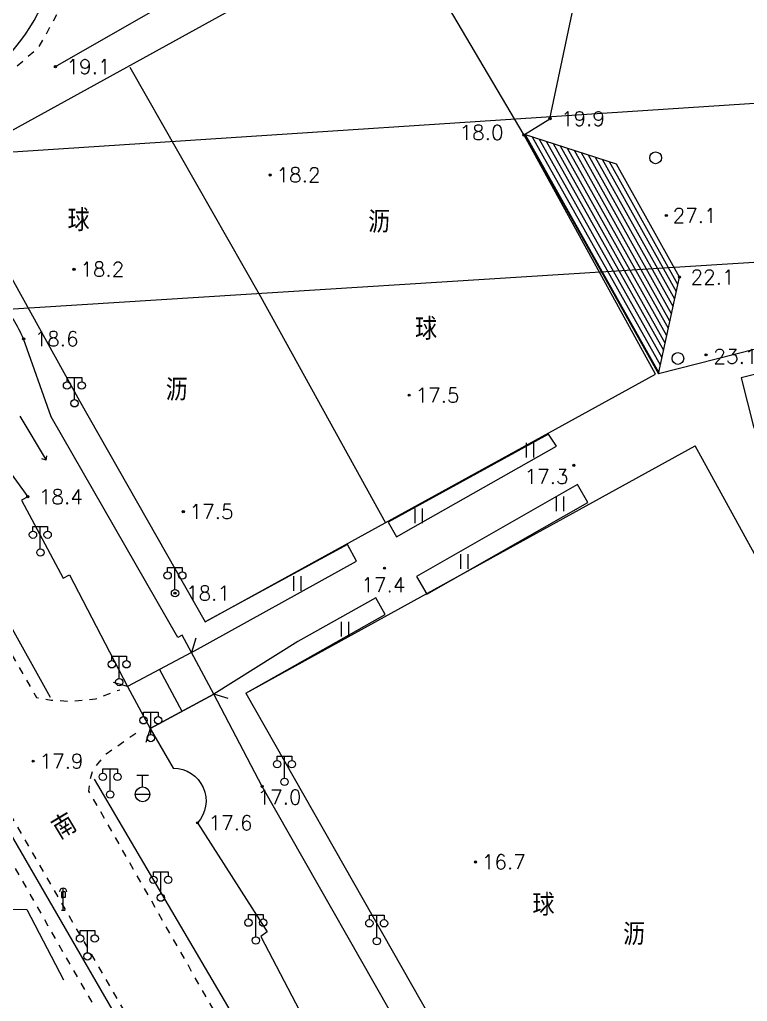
# Model space of a CAD drawing. Extents: x 115374 to 116875, y 149866 to 152432.
# Drawn here: x 116051.8 to 116151, y 150776.5 to 150910.2 of the extents above; entities that cross this region are included whole.
import ezdxf
from ezdxf.enums import TextEntityAlignment as Align

# ---------------------------------------------------------------- set-up
doc = ezdxf.new("R2010")
doc.units = 0
doc.header["$MEASUREMENT"] = 0
doc.header["$PDMODE"] = 32
doc.header["$PDSIZE"] = 0.3
doc.linetypes.add('X6', pattern=[2, 1, -1])
doc.layers.get('0').update_dxf_attribs({"linetype": 'CONTINUOUS'})
for name, color, linetype in [('BOUND', 7, 'CONTINUOUS'), ('DLDW', 14, 'CONTINUOUS'), ('DLSS', 5, 'CONTINUOUS'), ('DMTZ', 5, 'CONTINUOUS'), ('GCD', 1, 'CONTINUOUS'), ('GXYZ', 2, 'CONTINUOUS'), ('JMD', 6, 'CONTINUOUS'), ('SXSS', 5, 'CONTINUOUS'), ('YZH', 2, 'CONTINUOUS'), ('ZBTZ', 5, 'CONTINUOUS')]:
    doc.layers.add(name, color=color, linetype=linetype)
doc.styles.add('HZ', font='rs.shx', dxfattribs={"bigfont": 'hztxt.shx'})
doc.linetypes.add('X19', pattern='A,4.5,[145,symbolx.shx,S=1,R=0,X=0,Y=1],4.5,-0.5,[146,symbolx.shx,S=1,R=0,X=0,Y=0],-0.5', length=10)
doc.linetypes.add('X20', pattern='A,4.5,[145,symbolx.shx,S=1,R=0,X=0,Y=0],4.5,-0.5,[146,symbolx.shx,S=1,R=0,X=0,Y=0],-0.5', length=10)
doc.linetypes.add('X35', pattern='A,2,[4,symbolt.shx,S=1,R=0,X=0,Y=0],2,[28,symbolt.shx,S=1,R=0,X=0,Y=0],1e-11', length=4)
doc.linetypes.add('X36', pattern='A,2,[4,symbolt.shx,S=1,R=180,X=0,Y=0],2,[28,symbolt.shx,S=1,R=180,X=0,Y=0],1e-11', length=4)
doc.linetypes.add('X49', pattern='A,0,[5,symbolt.shx,S=1,R=0,X=0,Y=0],-10', length=10)

# ---------------------------------------------------------------- blocks, each defined once
blk = doc.blocks.new('GC802')
at = {"linetype": 'Continuous'}
for p, q in [((0, 0), (0, 3)), ((-0.25, 2.5), (0, 2.5)), ((-0.25, 2.5), (-0.25, 1.7)), ((-0.25, 1.7), (0, 1.7)), ((0.25, 2.5), (0, 2.5)), ((0.25, 1.7), (0, 1.7)), ((0.25, 2.5), (0.25, 1.7)), ((-0.25, 0), (0.25, 0))]:
    blk.add_line(p, q, dxfattribs=at)
blk.add_arc((0, 2.5), 0.5, 0, 180, dxfattribs=at)
blk = doc.blocks.new('GC097')
for p, q in [((-1, 2.92), (-1, 3.52)), ((-1, 3.52), (1, 3.52)), ((0, 0.52), (0, 3.52)), ((1, 3.52), (1, 2.92))]:
    blk.add_line(p, q)
for centre in [(-1, 2.42), (1, 2.42), (0.01, 0)]:
    blk.add_circle(centre, 0.5)
blk = doc.blocks.new('GC133')
for p, q in [((-0.81, 2.59), (0.79, 2.59)), ((-0.01, 0.99), (-0.01, 2.59)), ((-1.01, -0.01), (0.99, -0.01))]:
    blk.add_line(p, q)
blk.add_circle((-0.01, -0.01), 1)
blk = doc.blocks.new('GC121')
for p, q in [((-0.5, -0.64), (-0.5, 1.36)), ((0.5, -0.64), (0.5, 1.36)), ((-0.5, -0.64), (-0.5, 0.86))]:
    blk.add_line(p, q)
blk = doc.blocks.new('GC122')
blk.add_circle((0, 0), 0.8)

msp = doc.modelspace()

# ---------------------------------------------------------------- linework, layer by layer
at = {"layer": 'BOUND', "linetype": 'Continuous', "flags": 128}
for points, elevation in [([(116138.88, 150862), (116141.73, 150875.16), (116133.12, 150890.56), (116120.59, 150894.59)], 17.99), ([(116075.23, 150824.02), (116066.52, 150819.36), (116069.57, 150813.66), (116078.28, 150818.33)], 18.44)]:
    msp.add_lwpolyline(points, close=True, dxfattribs=dict(at, elevation=elevation))
at = {"layer": 'DLSS', "linetype": 'Continuous'}
for p, q in [((116075.81, 150825.94, 18.44), (116075.23, 150824.02, 18.44)), ((116075.23, 150824.02, 18.44), (116066.52, 150819.36, 18.44)), ((116070.87, 150821.69), (116073.92, 150815.99)), ((116066.52, 150819.36, 18.44), (116064.6, 150819.93, 18.44)), ((116078.28, 150818.33, 17.74), (116069.57, 150813.66, 17.74)), ((116080.2, 150817.75, 17.74), (116078.28, 150818.33, 17.74)), ((116069.57, 150813.66, 17.74), (116068.99, 150811.75, 17.74))]:
    msp.add_line(p, q, dxfattribs=at)
at = {"layer": 'DLSS', "linetype": 'X6', "elevation": 18.79, "flags": 128}
msp.add_lwpolyline([(116042.14, 150890.43), (116039.45, 150893.46), (116054.48, 150906.56), (116057.4, 150911.92), (116058.45, 150916.2), (116057.49, 150918.99), (116056.09, 150921.27), (116053.82, 150924.58), (116058.87, 150941.88)], dxfattribs=at)
at = {"layer": 'DLSS', "linetype": 'X6', "flags": 128}
for points in [[(116031.9, 150924.96), (116010.98, 150912.81), (116008.21, 150910.75), (116005.77, 150907.42), (116004.57, 150904.59), (116054.09, 150817.86), (116056.09, 150817.51), (116058.8, 150817.35), (116062.15, 150817.67), (116065.46, 150818.93)], [(116073.29, 150665.04), (116073.72, 150664.25), (116074.48, 150662.93), (116074.99, 150662.06), (116075.47, 150661.18), (116075.95, 150659.98), (116076.17, 150659.02), (116076.29, 150658.02), (116076.36, 150657), (116076.4, 150656.05), (116076.47, 150655.05), (116076.6, 150654.09), (116126, 150644.03), (116131.64, 150646.2), (116132.36, 150647.02), (116132.57, 150647.53), (116132.67, 150648.45), (116132.53, 150649.35), (116125.63, 150661.18), (116121.91, 150668.21), (116115.12, 150684.49), (116105.55, 150705.72), (116081.05, 150749.26), (116049.95, 150802.98), (116034.89, 150794.78), (116029.37, 150804.82), (116037.59, 150809.55), (116044.43, 150813.16), (116017.6, 150859.55), (116000, 150891.34)], [(116087.21, 150759.74), (116085.3, 150762.89), (116061.24, 150805.12), (116061.37, 150806.54), (116061.85, 150808.13), (116063.6, 150810.2), (116067.81, 150813.15)], [(116047.23, 150801.5), (116088.18, 150729.86), (116095.09, 150717.09)]]:
    msp.add_lwpolyline(points, dxfattribs=at)
at = {"layer": 'DMTZ', "linetype": 'X35', "flags": 128}
for points, elevation in [([(116075.23, 150824.02), (116073.97, 150826.38), (116073.37, 150826.04), (116056.08, 150856.11), (116052.34, 150866.74, 0.026796), (116050.96, 150869.38, 0.067691), (116050.23, 150870.31, 0.004197), (116048.37, 150872.06, 0.002437), (116045.14, 150875.03, 0.006953), (116043.55, 150876.43, 0.004196), (116040.88, 150878.69, -0.073518), (116035.45, 150890.07, -0.285567), (116038.26, 150900.73, -0.103174), (116045.69, 150901.35, 0.163162), (116056.01, 150915.11, 0.232307), (116052.33, 150920.44), (116041.69, 150924.18), (116038.3, 150928.08)], 18.44), ([(116069.57, 150813.66), (116072.74, 150808.24, -0.651743), (116076.04, 150800.78), (116085.53, 150785.93), (116084.66, 150785.29), (116093.62, 150768.17), (116104.57, 150749.63), (116130.77, 150703.34)], 12.25)]:
    msp.add_lwpolyline(points, format="xyb", dxfattribs=dict(at, elevation=elevation))
for points in [[(116034.6, 150925.76), (116028.78, 150913.04), (116027.03, 150912.18), (116025.61, 150911.36), (116024.7, 150910.59), (116023.26, 150908.98), (116022.78, 150908.21), (116022.53, 150906.17), (116022.53, 150904.47), (116022.79, 150902.62), (116023.41, 150899.35), (116024.5, 150896.36), (116033.52, 150871.62), (116042.28, 150865.21), (116044.95, 150861.01), (116047.36, 150855), (116048.26, 150851.6), (116052.91, 150845.23), (116052.05, 150844.75), (116057.72, 150834.11), (116058.61, 150834.57), (116066.52, 150819.36)], [(116034.62, 150789.35), (116052.8, 150788.96), (116057.77, 150779.38)]]:
    msp.add_lwpolyline(points, dxfattribs=at)
at = {"layer": 'DMTZ', "linetype": 'X36', "elevation": 19.22, "flags": 128}
msp.add_lwpolyline([(116056.68, 150903.84), (116076.01, 150914.96), (116109.59, 150921.25)], dxfattribs=at)
at = {"layer": 'DMTZ', "linetype": 'X35', "flags": 128}
for points, elevation in [([(116120.59, 150894.59), (116124.07, 150896.75), (116127.58, 150913.54)], 17.99), ([(116157.68, 150827.66), (116159.41, 150840.98), (116167.87, 150857.09), (116166.34, 150864.24), (116165.13, 150868.67), (116138.88, 150862)], 16.59), ([(116139.58, 150708.16), (116106.08, 150768.47), (116084.85, 150805.75), (116078.28, 150818.33)], 12.25)]:
    msp.add_lwpolyline(points, dxfattribs=dict(at, elevation=elevation))
at = {"layer": 'GCD', "linetype": 'Continuous'}
for p in [(116056.68, 150903.84, 19.07), (116124.07, 150896.75, 19.91), (116120.54, 150894.52, 17.99), (116085.95, 150889.08, 18.2), (116139.93, 150883.55, 27.1), (116059.22, 150876.22, 18.2), (116141.73, 150875.16, 22.12), (116052.34, 150866.74, 18.64), (116145.35, 150864.56, 23.1), (116104.89, 150859.07, 17.5), (116127.33, 150849.51, 17.3), (116052.91, 150845.23, 18.37), (116074.1, 150843.2, 17.5), (116101.52, 150835.5, 17.4), (116072.97, 150832.08, 18.07), (116053.65, 150809.19, 17.9), (116084.85, 150805.75, 17), (116076.04, 150800.78, 17.59), (116113.93, 150795.45, 16.7)]:
    msp.add_point(p, dxfattribs=at)
at = {"layer": 'GXYZ', "linetype": 'Continuous'}
for p, q in [((116000, 150888.9), (116233.24, 150904.21)), ((116000, 150867.6), (116245.87, 150883.13))]:
    msp.add_line(p, q, dxfattribs=at)
at = {"layer": 'JMD', "linetype": 'Continuous', "flags": 128}
msp.add_lwpolyline([(116150.13, 150861.41), (116151.85, 150854.61), (116157.67, 150856.08), (116155.94, 150862.88)], close=True, dxfattribs=at)
at = {"layer": 'SXSS', "linetype": 'Continuous'}
for p, q in [((116051.84, 150856.21), (116055.41, 150850.19)), ((116055.41, 150850.19), (116055.5, 150850.82)), ((116055.41, 150850.19), (116054.81, 150850.41))]:
    msp.add_line(p, q, dxfattribs=at)
at = {"layer": 'YZH', "linetype": 'Continuous'}
for p, q in [((116138.92, 150862.16, 22.12), (116120.74, 150894.54, 17.99)), ((116139.13, 150863.16, 22.12), (116121.7, 150894.23, 17.99)), ((116139.35, 150864.16, 22.12), (116122.65, 150893.93, 17.99)), ((116139.57, 150865.16, 22.12), (116123.6, 150893.62, 17.99)), ((116139.78, 150866.16, 22.12), (116124.55, 150893.31, 17.99)), ((116140, 150867.16, 22.12), (116125.5, 150893.01, 17.99)), ((116140.22, 150868.16, 22.12), (116126.46, 150892.7, 17.99)), ((116140.43, 150869.16, 22.12), (116127.41, 150892.4, 17.99)), ((116140.65, 150870.16, 22.12), (116128.36, 150892.09, 17.99)), ((116140.87, 150871.16, 22.12), (116129.31, 150891.78, 17.99)), ((116141.08, 150872.16, 22.12), (116130.27, 150891.48, 17.99)), ((116141.3, 150873.16, 22.12), (116131.22, 150891.17, 17.99)), ((116141.52, 150874.16, 22.12), (116132.17, 150890.87, 17.99))]:
    msp.add_line(p, q, dxfattribs=at)
at = {"layer": 'YZH', "linetype": 'X19', "flags": 128}
for points in [[(116138.47, 150861.92), (116120.54, 150894.52), (116105.99, 150919.21), (116084.27, 150913.65), (116042.14, 150890.43), (116059.95, 150858.32), (116077.1, 150828.16)], [(116066.81, 150903.75), (116084.63, 150872.52), (116101.66, 150841.67)], [(116077.1, 150828.16), (116138.47, 150861.92)], [(116142.43, 150713.24), (116199.96, 150744.13), (116179.2, 150787.86), (116143.84, 150852.15)], [(116082.61, 150818.47), (116142.43, 150713.24)]]:
    msp.add_lwpolyline(points, dxfattribs=at)
at = {"layer": 'YZH', "linetype": 'Continuous', "elevation": 17.99, "flags": 128}
msp.add_lwpolyline([(116138.88, 150862), (116141.73, 150875.16), (116133.12, 150890.56), (116120.59, 150894.59)], dxfattribs=at)
at = {"layer": 'YZH', "linetype": 'X20', "flags": 128}
msp.add_lwpolyline([(116082.61, 150818.47), (116143.84, 150852.15)], dxfattribs=at)
at = {"layer": 'ZBTZ', "linetype": 'X49', "flags": 128}
for points in [[(116056, 150817.88), (116005.91, 150907.92)], [(116118.31, 150707.8), (116091.01, 150757.29), (116062.01, 150806.73)], [(116048.74, 150802.32), (116106.41, 150702.66), (116119.27, 150670.32)]]:
    msp.add_lwpolyline(points, dxfattribs=at)
at = {"layer": 'ZBTZ', "linetype": 'Continuous', "flags": 128}
for points in [[(116106.09, 150841.43), (116124.96, 150852.13), (116123.86, 150853.76), (116102.03, 150841.75), (116103.15, 150839.77), (116106.09, 150841.43)], [(116127.84, 150846.89), (116105.9, 150834.37), (116107.27, 150831.95), (116129.22, 150844.46), (116127.84, 150846.89)], [(116097.71, 150836.45), (116096.48, 150838.72), (116077.1, 150828.16)], [(116075.23, 150824.02), (116097.71, 150836.45)], [(116082.61, 150818.47), (116101.61, 150829.17), (116100.32, 150831.46), (116089.72, 150825.49)], [(116089.72, 150825.49), (116078.28, 150818.33)]]:
    msp.add_lwpolyline(points, dxfattribs=at)

# ---------------------------------------------------------------- block references
at = {"layer": 'DLDW', "linetype": 'Continuous'}
for name, p in [('GC097', (116059.26, 150857.96, 17.35)), ('GC097', (116054.62, 150837.63, 17.23)), ('GC097', (116072.97, 150832.08, 18.07)), ('GC097', (116065.37, 150819.97, 17.91)), ('GC097', (116069.68, 150812.34, 17.74)), ('GC097', (116087.89, 150806.37, 0.21)), ('GC802', (116057.74, 150788.89)), ('GC097', (116083.98, 150784.76, 17.38)), ('GC097', (116100.46, 150784.67, 0.21))]:
    msp.add_blockref(name, p, dxfattribs=at)
at = {"layer": 'DLDW'}
for p in [(116064.14, 150804.64), (116071.03, 150790.59), (116061.03, 150782.59)]:
    msp.add_blockref('GC097', p, dxfattribs=at)
at = {"layer": 'GXYZ', "linetype": 'Continuous'}
msp.add_blockref('GC133', (116068.56, 150804.68), dxfattribs=at)
at = {"layer": 'ZBTZ', "linetype": 'Continuous'}
for name, p in [('GC122', (116138.47, 150891.42)), ('GC122', (116141.51, 150864.07)), ('GC121', (116121.38, 150851.21)), ('GC121', (116125.45, 150843.9)), ('GC121', (116106.2, 150842.27)), ('GC121', (116112.43, 150836.04)), ('GC121', (116089.66, 150833.06)), ('GC121', (116096.17, 150826.83))]:
    msp.add_blockref(name, p, dxfattribs=at)

# ---------------------------------------------------------------- texts
at = {"layer": 'DLDW', "linetype": 'Continuous', "style": 'HZ'}
for s, p in [('球', (116059.84, 150883.07)), ('沥', (116100.8, 150882.8)), ('球', (116107.19, 150868.26)), ('沥', (116073.21, 150859.92)), ('球', (116123.19, 150789.77)), ('沥', (116135.54, 150785.71))]:
    msp.add_text(s, height=3, dxfattribs=at).set_placement(p, align=Align.MIDDLE)
at = {"layer": 'DLSS', "linetype": 'X6', "style": 'HZ'}
msp.add_text('南', height=3, rotation=31, dxfattribs=at).set_placement((116057.78, 150800.48), align=Align.MIDDLE)
at = {"layer": 'GCD', "linetype": 'Continuous', "style": 'HZ'}
for s, p in [('19.1', (116058.18, 150902.84, 19.07)), ('19.9', (116125.57, 150895.75, 19.91)), ('18.0', (116111.75, 150893.87, 17.99)), ('22.1', (116143.23, 150874.16, 22.12)), ('18.6', (116053.84, 150865.74, 18.64)), ('23.1', (116146.35, 150863.36, 23.1)), ('18.4', (116054.41, 150844.23, 18.37)), ('18.1', (116074.47, 150831.08, 18.07)), ('17.0', (116084.21, 150803.3, 17)), ('17.6', (116077.54, 150799.78, 17.59))]:
    msp.add_text(s, height=2, dxfattribs=at).set_placement(p)
for s, p in [('18.2', (116089.8, 150889.08, 18.2)), ('27.1', (116143.78, 150883.55, 27.1)), ('18.2', (116063.07, 150876.22, 18.2)), ('17.5', (116108.74, 150859.07, 17.5)), ('17.3', (116123.6, 150847.98, 17.3)), ('17.5', (116077.95, 150843.2, 17.5)), ('17.4', (116101.37, 150833.23, 17.4)), ('17.9', (116057.5, 150809.19, 17.9)), ('16.7', (116117.78, 150795.45, 16.7))]:
    msp.add_text(s, height=2, dxfattribs=at).set_placement(p, align=Align.MIDDLE)

doc.saveas('drawing.dxf')
